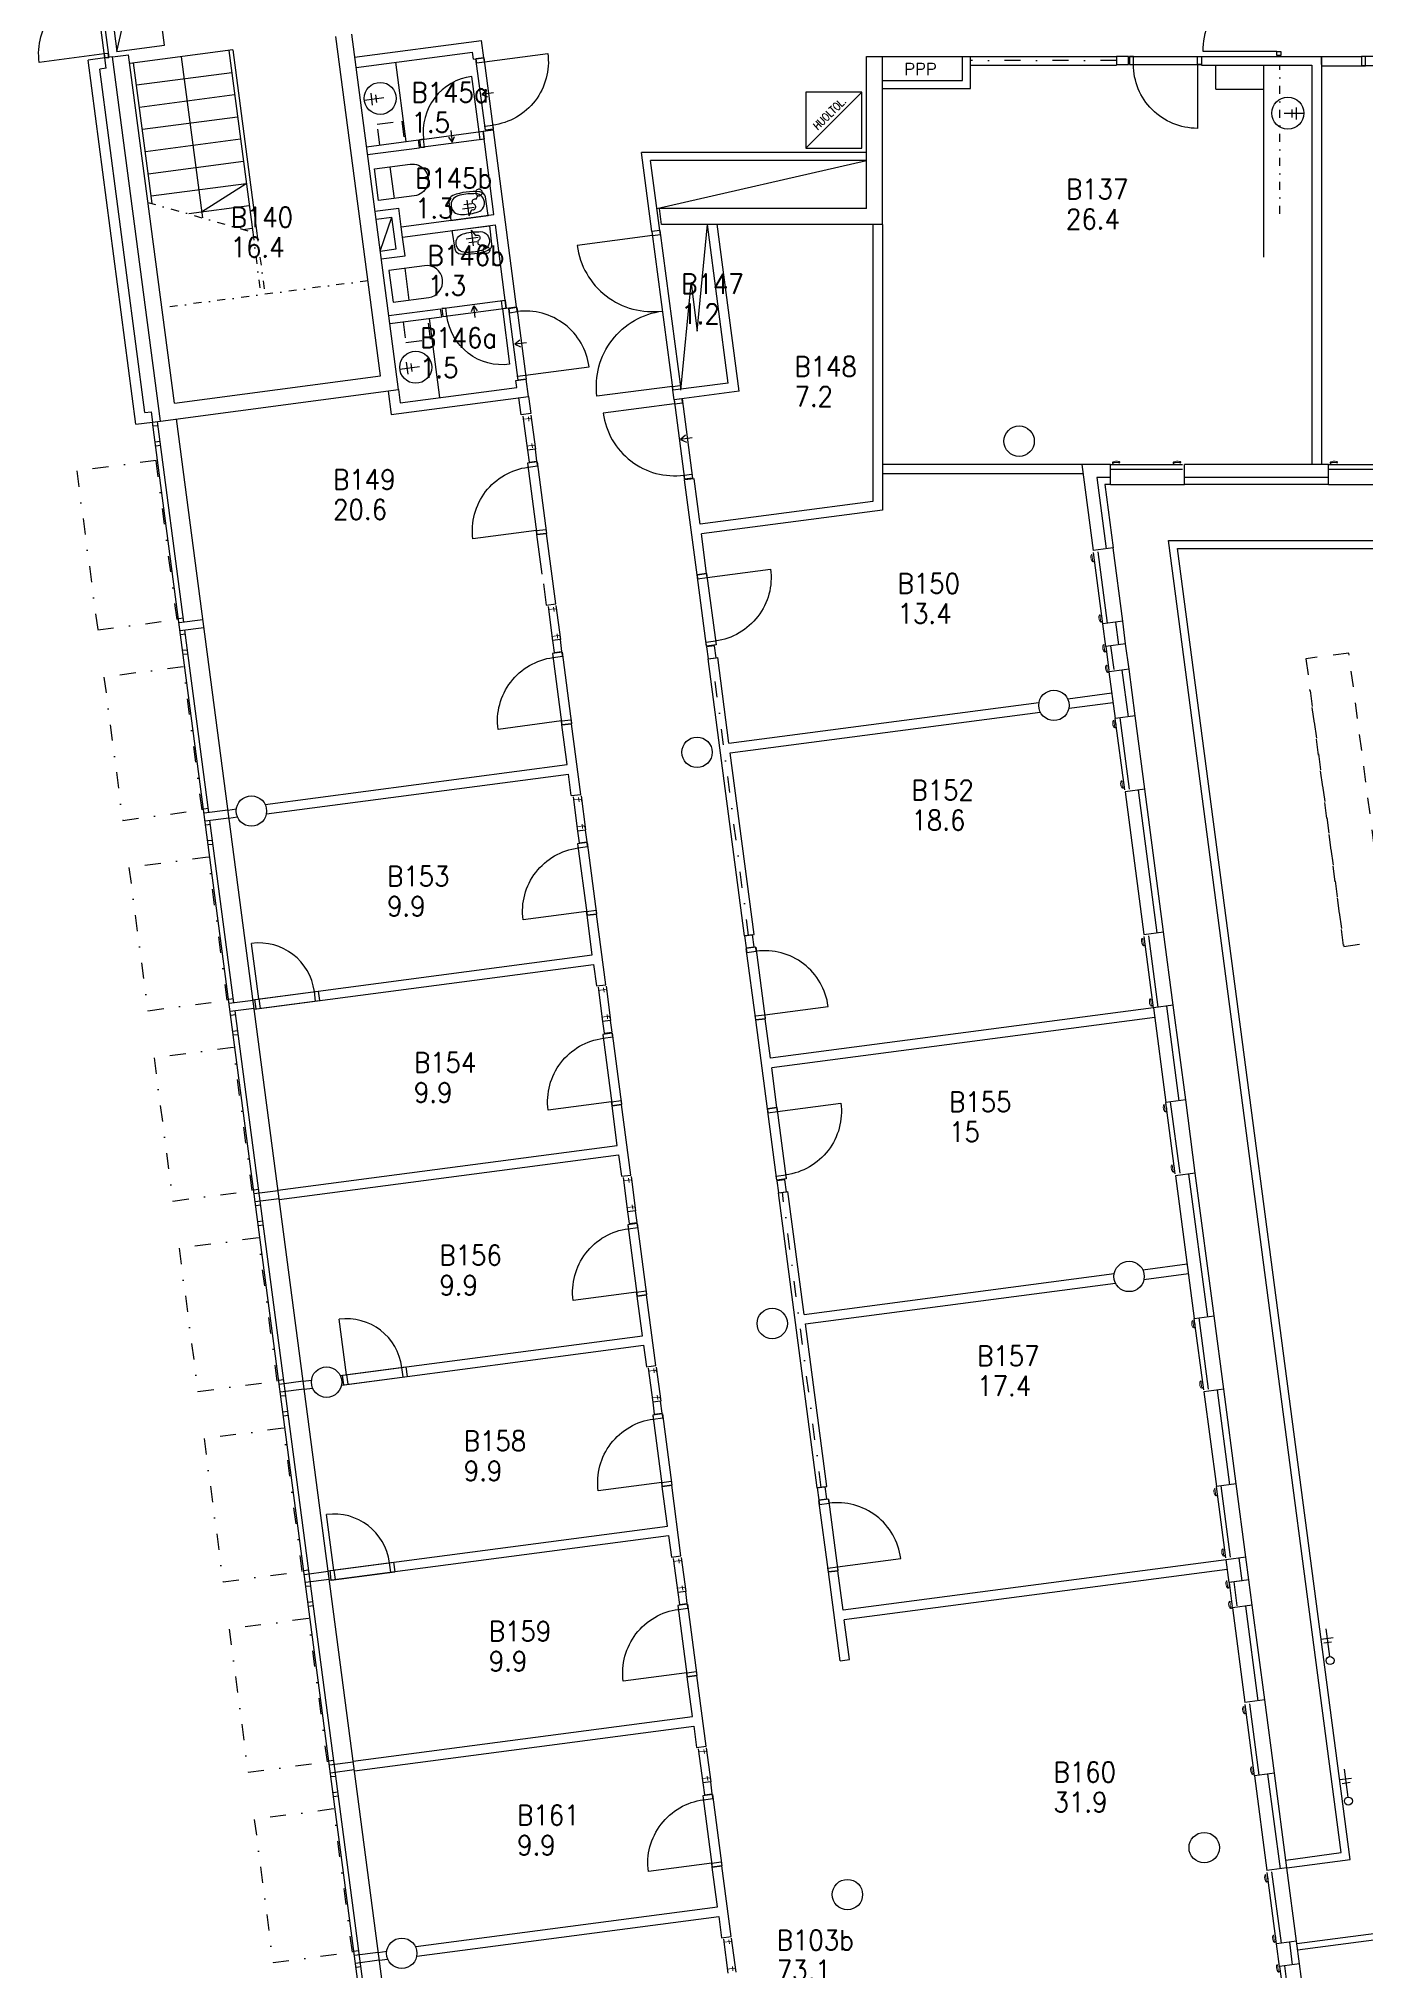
# Model space of a CAD drawing. Extents: x 8540 to 123584, y 9876 to 72527.
# Drawn here: x 10054 to 26642, y 34207 to 58351 of the extents above; entities that cross this region are included whole.
import ezdxf
from ezdxf.enums import TextEntityAlignment as Align

# ---------------------------------------------------------------- set-up
doc = ezdxf.new("R2010")
doc.units = 0
doc.header["$LTSCALE"] = 100
doc.header["$MEASUREMENT"] = 0
for name, pattern in [('KP', [4, 2, -2]), ('PKL', [3, 1, -1, 0, -1]), ('PKP', [6, 2, -2, 0, -2])]:
    doc.linetypes.add(name, pattern=pattern)
for name, color, linetype in [('ART1100T0', 7, 'CONTINUOUS'), ('ART1100T3', 7, 'CONTINUOUS'), ('ART1100TB', 7, 'CONTINUOUS'), ('M00402', 7, 'CONTINUOUS'), ('M06001', 7, 'CONTINUOUS'), ('M06037', 8, 'CONTINUOUS'), ('M06041', 8, 'CONTINUOUS'), ('M06051', 3, 'CONTINUOUS'), ('M06080', 253, 'CONTINUOUS'), ('M06081', 8, 'CONTINUOUS')]:
    doc.layers.add(name, color=color, linetype=linetype)
doc.styles.add('S', font='ROMANS.shx', dxfattribs={"width": 0.8})
doc.styles.get("Standard").update_dxf_attribs({"font": 'simplex.shx'})

# ---------------------------------------------------------------- blocks, each defined once
blk = doc.blocks.new('AIOA_SAVE1')
at = {"layer": 'M06081'}
for p, q in [((0, 0), (200, 0)), ((100, 75), (100, -75)), ((150, 50), (150, -50))]:
    blk.add_line(p, q, dxfattribs=at)
blk = doc.blocks.new('AIOA_SAVS1')
at = {"layer": 'M06081'}
blk.add_lwpolyline([(0, 0), (75, -43, 1), (136, -78, -1), (198, -113), (238, -137, 1.000186), (310, -178, 1.000186), (238, -137)], format="xyb", dxfattribs=at)
blk.add_blockref('AIOA_SAVE1', (0, 0), dxfattribs=at)
blk = doc.blocks.new('AIOA_PA11151S')
at = {"layer": 'M06081'}
for points in [[(0, -235), (233.504465, -230.487788, 0.350048), (305.602562, -170.874783, 0.111918), (306.134213, 170.656116, 0.350852), (233.992412, 230.479271), (0, 235)], [(58.106337, 107.884253, 0.074902), (57.037671, -92.42681, 0.996701), (292.962329, -92.42681, 0.074902), (291.893663, 107.884253, 0.873578)]]:
    blk.add_lwpolyline(points, format="xyb", close=True, dxfattribs=at)
blk.add_blockref('AIOA_SAVS1', (25, 0), dxfattribs=at)
blk = doc.blocks.new('ALLAS')
at = {"layer": 'M06080'}
for p, q in [((-200, 3), (47, 3)), ((-110, 78), (-110, -72)), ((-54, 53), (-54, -47))]:
    blk.add_line(p, q, dxfattribs=at)
blk.add_circle((0, 0), 200, dxfattribs=at)
blk = doc.blocks.new('AIOA_SAWC1')
at = {"layer": 'M06081'}
blk.add_line((250, -200), (250, 200), dxfattribs=at)
blk.add_lwpolyline([(50, 200), (500, 200, -1), (500, -200), (50, -200)], format="xyb", close=True, dxfattribs=at)
blk = doc.blocks.new('AIOA_IKK-C')
at = {"layer": 'M06041', "linetype": 'ByBlock'}
for p, q in [((0, 0), (1000, 0)), ((0, -100), (1000, -100))]:
    blk.add_line(p, q, dxfattribs=at)
at = {"layer": 'M06037', "width": 0.9, "flags": 8}
for p in [(50, 0), (950, 0)]:
    blk.add_attdef('SARANA', text='', height=50, dxfattribs=at).set_placement(p, align=Align.MIDDLE)
at = {"layer": 'M06037', "width": 0.9}
for tag, p, flags in [('IKKKDI', (50, -700), 8), ('IKKNRO', (50, -850), 8), ('IKKYLE', (50, -1000), 9)]:
    blk.add_attdef(tag, p, '', height=125, dxfattribs=dict(at, flags=flags))
at = {"layer": 'M06041', "flags": 8}
blk.add_attdef('E', (0, 0), '', height=100, dxfattribs=at)
blk.add_attdef('E', text='', height=100, dxfattribs=at).set_placement((500, 0), align=Align.CENTER)
blk.add_attdef('E', text='', height=100, dxfattribs=at).set_placement((1000, 0), align=Align.RIGHT)
blk = doc.blocks.new('AIOA_IKK-B')
at = {"layer": 'M06041', "linetype": 'ByBlock'}
for p, q in [((0, 100), (1000, 100)), ((0, 0), (1000, 0))]:
    blk.add_line(p, q, dxfattribs=at)
at = {"layer": 'M06037', "width": 0.9}
for tag, p, flags in [('IKKYLE', (50, 875), 9), ('IKKNRO', (50, 725), 8), ('IKKKDI', (50, 575), 8)]:
    blk.add_attdef(tag, p, '', height=125, dxfattribs=dict(at, flags=flags))
at = {"layer": 'M06037', "width": 0.9, "flags": 8}
for p in [(50, 0), (950, 0)]:
    blk.add_attdef('SARANA', text='', height=50, dxfattribs=at).set_placement(p, align=Align.MIDDLE)
at = {"layer": 'M06041', "flags": 8}
blk.add_attdef('F', (0, 0), '', height=100, dxfattribs=at)
blk.add_attdef('F', text='', height=100, dxfattribs=at).set_placement((500, 0), align=Align.CENTER)
blk.add_attdef('F', text='', height=100, dxfattribs=at).set_placement((1000, 0), align=Align.RIGHT)
blk = doc.blocks.new('LAPA')
at = {"layer": 'M06080'}
for p, q in [((-199, -23), (46, 9)), ((-120, 63), (-100, -85)), ((-61, 46), (-48, -53))]:
    blk.add_line(p, q, dxfattribs=at)
blk.add_circle((0, 0), 200, dxfattribs=at)
blk = doc.blocks.new('AIOA_SASU1')
at = {"layer": 'M06081'}
for p, q in [((0, 0), (350, 0)), ((125, 75), (125, -75)), ((175, 50), (175, -50))]:
    blk.add_line(p, q, dxfattribs=at)
blk.add_circle((400, 0), 50, dxfattribs=at)
blk = doc.blocks.new('AIOA_HUONE')
at = {"layer": 'ART1100T0', "width": 0.9}
blk.add_attdef('HNENUM', (56, 73), '', height=250, dxfattribs=at)
at = {"layer": 'ART1100T3', "width": 0.9}
blk.add_attdef('HNEALA', (56, -302), '', height=250, dxfattribs=at)

msp = doc.modelspace()

# ---------------------------------------------------------------- linework, layer by layer
at = {"layer": 'M00402'}
msp.add_line((20603, 58130), (21603, 58130), dxfattribs=at)
msp.add_lwpolyline([(18084, 53959), (18211, 55292), (18289, 54697), (18416, 56030)], dxfattribs=at)
at = {"layer": 'M06001'}
for p, q in [((14328, 54136), (13770, 58380)), ((14553, 53964), (13968, 58406)), ((14005, 58121), (15592, 58330)), ((15620, 58112), (15592, 58330)), ((10880, 58110), (10672, 58083)), ((11271, 53532), (10672, 58083)), ((10897, 57981), (10818, 57971)), ((11383, 53678), (10818, 57971)), ((10979, 58123), (10880, 58110)), ((10897, 57981), (10880, 58110)), ((10979, 58123), (11178, 58149)), ((11578, 53572), (10979, 58123)), ((11751, 53797), (11178, 58149)), ((14022, 57992), (15480, 58184)), ((15492, 58095), (15480, 58184)), ((15492, 58095), (15620, 58112)), ((20403, 58130), (20603, 58130)), ((20403, 56230), (20403, 58130)), ((20603, 56030), (20603, 58130)), ((21603, 57830), (21603, 58130)), ((21603, 58130), (23532, 58130)), ((21703, 57730), (21703, 58130)), ((21703, 58020), (23532, 58020)), ((23532, 58130), (23532, 58020)), ((24592, 58130), (26592, 58130)), ((24592, 58130), (24592, 58020)), ((24592, 58020), (25972, 58020)), ((25972, 58020), (25972, 53030)), ((26092, 58130), (26092, 53030)), ((26092, 58010), (26592, 58010)), ((26592, 58130), (26592, 58010)), ((20603, 57830), (21603, 57830)), ((20603, 57730), (21703, 57730)), ((14153, 57001), (14802, 57086)), ((14166, 56902), (14815, 56987)), ((14815, 56987), (14802, 57086)), ((15610, 57193), (15739, 57210)), ((15747, 56152), (15610, 57193)), ((16030, 54999), (15739, 57210)), ((20403, 56930), (17592, 56930)), ((17722, 55939), (17592, 56930)), ((20403, 56830), (17706, 56830)), ((17821, 55952), (17706, 56830)), ((14259, 56193), (14557, 56232)), ((14272, 56094), (14471, 56120)), ((14523, 55723), (14471, 56120)), ((14587, 55999), (15747, 56152)), ((14604, 55870), (15764, 56023)), ((15901, 54982), (15764, 56023)), ((17841, 56030), (17815, 56230)), ((20403, 56230), (17815, 56230)), ((20603, 56030), (17841, 56030)), ((18677, 54047), (18416, 56030)), ((18812, 53944), (18537, 56033)), ((20483, 56030), (20483, 52565)), ((20603, 56030), (20603, 52459)), ((17821, 55952), (17722, 55939)), ((14325, 55697), (14523, 55723)), ((14338, 55598), (14635, 55637)), ((14431, 54889), (15080, 54975)), ((14444, 54790), (15093, 54875)), ((15093, 54875), (15080, 54975)), ((15901, 54982), (16030, 54999)), ((11751, 53797), (14328, 54136)), ((16020, 54080), (16149, 54097)), ((16178, 53878), (16149, 54097)), ((11578, 53572), (14553, 53964)), ((14424, 53947), (14463, 53653)), ((14463, 53653), (16178, 53878)), ((14553, 53964), (14574, 53798)), ((14574, 53798), (16032, 53990)), ((16032, 53990), (16020, 54080)), ((16087, 53650), (16059, 53863)), ((16178, 53878), (16206, 53665)), ((18677, 54047), (17983, 53956)), ((17999, 53837), (17983, 53956)), ((18812, 53944), (17999, 53837)), ((11383, 53678), (11462, 53688)), ((11462, 53688), (11479, 53559)), ((16206, 53665), (16087, 53650)), ((11271, 53532), (11479, 53559)), ((11479, 53559), (11578, 53572)), ((23098, 53030), (20603, 53030)), ((23113, 52910), (20603, 52910)), ((23456, 53030), (23098, 53030)), ((23098, 53030), (23239, 51954)), ((23456, 52780), (23456, 53030)), ((24381, 52780), (24381, 53030)), ((26179, 53030), (24381, 53030)), ((26179, 52780), (26179, 53030)), ((18250, 52851), (18131, 52835)), ((18287, 51650), (18131, 52835)), ((18325, 52281), (18250, 52851)), ((23456, 52865), (23286, 52865)), ((23286, 52865), (23403, 51976)), ((23456, 52780), (23383, 52780)), ((23383, 52780), (23487, 51987)), ((26179, 52865), (24381, 52865)), ((26179, 52780), (24381, 52780)), ((20483, 52565), (18325, 52281)), ((20603, 52459), (18340, 52162)), ((16284, 52153), (16403, 52168)), ((16349, 51657), (16284, 52153)), ((16519, 51286), (16403, 52168)), ((18406, 51666), (18340, 52162)), ((23487, 51987), (23239, 51954)), ((16365, 51538), (16400, 51270)), ((18287, 51650), (18406, 51666)), ((16400, 51270), (16519, 51286)), ((23608, 51070), (23360, 51037)), ((23397, 50754), (23360, 51037)), ((23561, 50776), (23524, 51059)), ((23645, 50787), (23608, 51070)), ((23645, 50787), (23397, 50754)), ((18425, 50599), (18544, 50615)), ((18881, 47138), (18425, 50599)), ((18685, 49544), (18544, 50615)), ((23687, 50470), (23439, 50437)), ((23764, 49887), (23687, 50470)), ((23516, 49854), (23439, 50437)), ((23679, 49876), (23603, 50459)), ((18685, 49544), (22558, 50054)), ((22922, 50101), (23474, 50174)), ((22937, 49982), (23489, 50055)), ((16597, 49773), (16716, 49789)), ((16662, 49277), (16597, 49773)), ((16832, 48906), (16716, 49789)), ((18701, 49425), (22574, 49935)), ((23764, 49887), (23516, 49854)), ((12888, 48781), (16662, 49277)), ((19000, 47153), (18701, 49425)), ((12904, 48662), (16678, 49158)), ((16713, 48891), (16678, 49158)), ((16713, 48891), (16832, 48906)), ((23884, 48970), (23637, 48937)), ((23637, 48937), (23871, 47154)), ((23800, 48959), (24035, 47176)), ((24119, 47187), (23884, 48970)), ((12420, 48709), (12526, 48723)), ((12433, 48610), (12539, 48624)), ((16910, 47394), (17029, 47409)), ((16976, 46898), (16910, 47394)), ((17146, 46527), (17029, 47409)), ((18881, 47138), (19000, 47153)), ((23871, 47154), (24119, 47187)), ((12732, 46339), (16976, 46898)), ((12748, 46220), (16991, 46779)), ((16991, 46779), (17027, 46511)), ((17027, 46511), (17146, 46527)), ((23992, 46237), (19203, 45607)), ((24008, 46118), (19219, 45488)), ((24240, 46270), (23992, 46237)), ((23992, 46237), (24148, 45054)), ((24156, 46259), (24311, 45076)), ((24396, 45087), (24240, 46270)), ((19019, 46087), (19138, 46102)), ((19165, 44976), (19019, 46087)), ((19203, 45607), (19138, 46102)), ((19284, 44992), (19219, 45488)), ((17224, 45014), (17343, 45030)), ((17289, 44518), (17224, 45014)), ((17459, 44147), (17343, 45030)), ((19165, 44976), (19284, 44992)), ((24396, 45087), (24148, 45054)), ((13046, 43960), (17289, 44518)), ((13061, 43841), (17305, 44399)), ((17305, 44399), (17340, 44132)), ((17340, 44132), (17459, 44147)), ((24516, 44170), (24268, 44137)), ((24268, 44137), (24503, 42354)), ((24432, 44159), (24667, 42376)), ((24751, 42387), (24516, 44170)), ((19304, 43925), (19423, 43941)), ((19789, 40238), (19304, 43925)), ((19625, 42405), (19423, 43941)), ((23859, 42963), (24413, 43036)), ((19625, 42405), (23501, 42916)), ((19640, 42286), (23517, 42797)), ((23874, 42844), (24429, 42917)), ((17537, 42635), (17656, 42650)), ((17602, 42139), (17537, 42635)), ((17772, 41768), (17656, 42650)), ((19908, 40253), (19640, 42286)), ((24503, 42354), (24751, 42387)), ((13828, 41642), (17602, 42139)), ((13844, 41523), (17618, 42020)), ((17618, 42020), (17653, 41752)), ((13360, 41570), (13466, 41584)), ((17653, 41752), (17772, 41768)), ((13373, 41471), (13479, 41485)), ((24872, 41470), (24624, 41437)), ((24624, 41437), (24780, 40254)), ((24788, 41459), (24943, 40276)), ((25027, 40287), (24872, 41470)), ((17850, 40255), (17969, 40271)), ((17916, 39760), (17850, 40255)), ((18085, 39389), (17969, 40271)), ((19789, 40238), (19908, 40253)), ((25027, 40287), (24780, 40254)), ((13672, 39201), (17916, 39760)), ((13688, 39082), (17931, 39641)), ((17931, 39641), (17966, 39373)), ((17966, 39373), (18085, 39389)), ((25148, 39370), (24900, 39337)), ((25101, 39076), (25064, 39359)), ((25185, 39087), (25148, 39370)), ((19928, 39187), (20046, 39202)), ((20074, 38076), (19928, 39187)), ((20112, 38707), (20046, 39202)), ((24900, 39337), (20112, 38707)), ((24916, 39218), (20127, 38588)), ((24938, 39054), (24900, 39337)), ((25185, 39087), (24938, 39054)), ((25101, 39076), (24938, 39054)), ((25227, 38770), (24979, 38737)), ((24979, 38737), (25135, 37554)), ((25143, 38759), (25299, 37576)), ((25383, 37587), (25227, 38770)), ((20193, 38092), (20127, 38588)), ((20074, 38076), (20193, 38092)), ((18164, 37876), (18282, 37891)), ((18229, 37380), (18164, 37876)), ((18399, 37009), (18282, 37891)), ((25383, 37587), (25135, 37554)), ((13985, 36821), (18229, 37380)), ((14001, 36702), (18244, 37261)), ((18244, 37261), (18280, 36993)), ((18280, 36993), (18399, 37009)), ((25504, 36670), (25256, 36637)), ((25256, 36637), (25412, 35454)), ((25419, 36659), (25575, 35476)), ((25659, 35487), (25504, 36670)), ((18477, 35496), (18596, 35512)), ((18542, 35001), (18477, 35496)), ((18712, 34630), (18596, 35512)), ((25659, 35487), (25412, 35454)), ((14768, 34504), (18542, 35001)), ((14784, 34385), (18558, 34882)), ((18558, 34882), (18593, 34614)), ((18593, 34614), (18712, 34630)), ((25780, 34570), (25532, 34537)), ((25570, 34254), (25532, 34537)), ((25733, 34276), (25696, 34559)), ((25817, 34287), (25780, 34570)), ((14300, 34432), (14406, 34446)), ((14313, 34333), (14419, 34347)), ((25817, 34287), (25570, 34254))]:
    msp.add_line(p, q, dxfattribs=at)
msp.add_lwpolyline([(14635, 55637), (14604, 55870), (14587, 55999), (14557, 56232)], dxfattribs=at)
for centre in [(22313, 53320), (22748, 50018), (18286, 49431), (12714, 48697), (23688, 42880), (19226, 42292), (13654, 41559), (24627, 35741), (20166, 35154), (14594, 34420)]:
    msp.add_circle(centre, 190, dxfattribs=at)
at = {"layer": 'M06037'}
for p, q in [((11031, 58190), (11413, 59885)), ((12481, 58210), (11192, 58040)), ((12431, 58203), (12730, 55933)), ((12481, 58210), (12782, 55918)), ((11473, 56290), (11241, 58047)), ((11836, 58125), (12101, 56112)), ((12468, 57926), (11278, 57769)), ((12504, 57648), (11315, 57492)), ((19645, 56983), (20345, 57683)), ((12541, 57371), (11351, 57214)), ((12577, 57093), (11388, 56936)), ((12614, 56815), (11424, 56659)), ((17785, 56230), (20403, 56830)), ((12650, 56538), (11461, 56381)), ((12650, 56538), (12092, 56182)), ((12687, 56260), (11930, 56160)), ((14325, 55697), (14471, 56120)), ((12609, 55967), (12724, 55983))]:
    msp.add_line(p, q, dxfattribs=at)
at = {"layer": 'M06037', "linetype": 'PKL'}
for p, q in [((11420, 56305), (12782, 55918)), ((12730, 55933), (12833, 55150)), ((12782, 55918), (12883, 55156)), ((14172, 55326), (11594, 54987))]:
    msp.add_line(p, q, dxfattribs=at)
at = {"layer": 'M06037'}
for points in [[(11031, 58190), (11626, 58269), (11413, 59885), (10821, 59807)], [(19645, 56983), (20345, 56983), (20345, 57683), (19645, 57683)]]:
    msp.add_lwpolyline(points, close=True, dxfattribs=at)
at = {"layer": 'M06041', "linetype": 'PKP'}
for p, q in [((23532, 58080), (21703, 58080)), ((26092, 58030), (26092, 58130)), ((18930, 47144), (18475, 50606)), ((19839, 40244), (19353, 43932))]:
    msp.add_line(p, q, dxfattribs=at)
at = {"layer": 'M06041'}
for p, q in [((14837, 28058), (11479, 53559)), ((11486, 53510), (11545, 53518)), ((11869, 51057), (11539, 53567)), ((15174, 27789), (11777, 53599)), ((11512, 53312), (11571, 53319)), ((11518, 53262), (11578, 53270)), ((23456, 52780), (24381, 52780)), ((26179, 52780), (27105, 52780)), ((23608, 51070), (23487, 51987)), ((11863, 51107), (11803, 51099)), ((12107, 51088), (11810, 51049)), ((12120, 50989), (11823, 50950)), ((12182, 48678), (11882, 50958)), ((11889, 50908), (11829, 50900)), ((11915, 50710), (11855, 50702)), ((23687, 50470), (23645, 50787)), ((11921, 50660), (11862, 50653)), ((23884, 48970), (23764, 49887)), ((12176, 48727), (12116, 48719)), ((12420, 48709), (12123, 48670)), ((12433, 48610), (12136, 48571)), ((12496, 46298), (12195, 48578)), ((12202, 48529), (12143, 48521)), ((12228, 48330), (12169, 48323)), ((12235, 48281), (12175, 48273)), ((24240, 46270), (24119, 47187)), ((12489, 46348), (12430, 46340)), ((12734, 46329), (12436, 46290)), ((12747, 46230), (12449, 46191)), ((12515, 46149), (12456, 46141)), ((14896, 28065), (12509, 46199)), ((12541, 45951), (12482, 45943)), ((12548, 45901), (12488, 45894)), ((24516, 44170), (24396, 45087)), ((12802, 43968), (12743, 43960)), ((13047, 43950), (12749, 43911)), ((13060, 43851), (12763, 43812)), ((12829, 43770), (12769, 43762)), ((12855, 43572), (12795, 43564)), ((12861, 43522), (12802, 43514)), ((24872, 41470), (24751, 42387)), ((13116, 41589), (13056, 41581)), ((13360, 41570), (13063, 41531)), ((13373, 41471), (13076, 41432)), ((13142, 41390), (13082, 41383)), ((13168, 41192), (13108, 41184)), ((13174, 41143), (13115, 41135)), ((25148, 39370), (25027, 40287)), ((13429, 39209), (13369, 39201)), ((13673, 39191), (13376, 39152)), ((13686, 39092), (13389, 39053)), ((13455, 39011), (13396, 39003)), ((25227, 38770), (25185, 39087)), ((13481, 38813), (13422, 38805)), ((13488, 38763), (13428, 38755)), ((25504, 36670), (25383, 37587)), ((13742, 36830), (13683, 36822)), ((13987, 36811), (13689, 36772)), ((14000, 36712), (13702, 36673)), ((13768, 36631), (13709, 36624)), ((13794, 36433), (13735, 36425)), ((13801, 36384), (13741, 36376)), ((25784, 34541), (35133, 35772)), ((25794, 34462), (35223, 35703)), ((25780, 34570), (25659, 35487)), ((14055, 34450), (13996, 34442)), ((14300, 34432), (14003, 34393)), ((14313, 34333), (14016, 34294)), ((25859, 33970), (25817, 34287)), ((14082, 34252), (14022, 34244))]:
    msp.add_line(p, q, dxfattribs=at)
at = {"layer": 'M06041', "linetype": 'PKP'}
for points in [[(11522, 53079), (10531, 52948), (10793, 50961), (11784, 51091)], [(11862, 50501), (10870, 50371), (11106, 48581), (12097, 48712)], [(12175, 48122), (11183, 47991), (11419, 46202), (12411, 46332)], [(12488, 45742), (11497, 45612), (11732, 43822), (12724, 43953)], [(12801, 43363), (11810, 43232), (12046, 41443), (13037, 41573)], [(13115, 40983), (12123, 40853), (12359, 39063), (13350, 39194)], [(13428, 38604), (12437, 38473), (12672, 36684), (13664, 36814)], [(13741, 36224), (12750, 36094), (12985, 34304), (13977, 34435)]]:
    msp.add_lwpolyline(points, close=True, dxfattribs=at)
at = {"layer": 'M06051', "linetype": 'ByBlock'}
for p, q in [((10880, 58110), (10653, 59835)), ((10703, 59842), (10930, 58117)), ((25533, 58140), (25533, 58190)), ((25533, 58190), (25583, 58190)), ((25583, 58190), (25583, 58140)), ((10923, 58166), (10874, 58160)), ((10874, 58160), (10880, 58110)), ((10880, 58110), (10930, 58117)), ((10930, 58117), (10923, 58166)), ((15639, 57207), (15521, 58099)), ((15620, 58112), (15738, 57220)), ((23692, 58130), (24592, 58130)), ((23692, 58030), (24592, 58030)), ((25583, 58140), (25533, 58140)), ((25583, 58140), (25533, 58140)), ((27492, 58130), (26592, 58130)), ((26642, 58130), (26592, 58130)), ((26592, 58130), (26592, 58010)), ((27492, 58010), (26592, 58010)), ((26592, 58010), (26642, 58010)), ((26642, 58010), (26642, 58130)), ((14817, 57088), (15610, 57193)), ((15623, 57094), (14830, 56989)), ((17722, 55939), (17983, 53956)), ((17821, 55952), (18082, 53969)), ((15095, 54977), (15888, 55081)), ((15108, 54877), (15901, 54982)), ((16050, 54083), (15932, 54976)), ((16032, 54989), (16149, 54097)), ((18098, 53850), (18228, 52858)), ((17999, 53837), (18129, 52845)), ((16285, 53061), (16166, 53045)), ((16166, 53045), (16284, 52153)), ((16166, 53045), (16173, 52995)), ((16173, 52995), (16292, 53011)), ((16285, 53061), (16403, 52168)), ((16292, 53011), (16285, 53061)), ((16277, 52202), (16396, 52218)), ((16284, 52153), (16277, 52202)), ((16403, 52168), (16284, 52153)), ((16396, 52218), (16403, 52168)), ((18406, 51666), (18287, 51650)), ((18404, 50758), (18287, 51650)), ((18287, 51650), (18293, 51601)), ((18293, 51601), (18412, 51616)), ((18406, 51666), (18523, 50774)), ((18412, 51616), (18406, 51666)), ((18398, 50807), (18517, 50823)), ((18404, 50758), (18398, 50807)), ((18523, 50774), (18404, 50758)), ((18517, 50823), (18523, 50774)), ((16599, 50681), (16480, 50665)), ((16480, 50665), (16597, 49773)), ((16480, 50665), (16486, 50616)), ((16486, 50616), (16605, 50632)), ((16599, 50681), (16716, 49789)), ((16605, 50632), (16599, 50681)), ((16591, 49823), (16710, 49838)), ((16597, 49773), (16591, 49823)), ((16716, 49789), (16597, 49773)), ((16710, 49838), (16716, 49789)), ((16912, 48302), (16793, 48286)), ((16912, 48302), (17029, 47409)), ((16918, 48252), (16912, 48302)), ((16793, 48286), (16910, 47394)), ((16793, 48286), (16800, 48236)), ((16800, 48236), (16918, 48252)), ((16904, 47443), (17023, 47459)), ((16910, 47394), (16904, 47443)), ((17029, 47409), (16910, 47394)), ((17023, 47459), (17029, 47409)), ((19021, 46995), (18902, 46979)), ((19019, 46087), (18902, 46979)), ((18902, 46979), (18908, 46929)), ((18908, 46929), (19027, 46945)), ((19021, 46995), (19138, 46102)), ((19027, 46945), (19021, 46995)), ((19013, 46136), (19132, 46152)), ((19019, 46087), (19013, 46136)), ((19132, 46152), (19138, 46102)), ((17225, 45922), (17106, 45906)), ((17106, 45906), (17224, 45014)), ((17106, 45906), (17113, 45857)), ((17225, 45922), (17343, 45030)), ((17232, 45873), (17225, 45922)), ((19138, 46102), (19019, 46087)), ((17113, 45857), (17232, 45873)), ((17217, 45064), (17336, 45079)), ((17224, 45014), (17217, 45064)), ((17343, 45030), (17224, 45014)), ((17336, 45079), (17343, 45030)), ((19284, 44992), (19165, 44976)), ((19283, 44084), (19165, 44976)), ((19165, 44976), (19172, 44927)), ((19172, 44927), (19291, 44942)), ((19284, 44992), (19402, 44100)), ((19291, 44942), (19284, 44992)), ((19276, 44133), (19395, 44149)), ((19283, 44084), (19276, 44133)), ((19402, 44100), (19283, 44084)), ((19395, 44149), (19402, 44100)), ((17538, 43543), (17420, 43527)), ((17420, 43527), (17537, 42635)), ((17420, 43527), (17426, 43477)), ((17426, 43477), (17545, 43493)), ((17538, 43543), (17656, 42650)), ((17545, 43493), (17538, 43543)), ((17530, 42684), (17649, 42700)), ((17537, 42635), (17530, 42684)), ((17656, 42650), (17537, 42635)), ((17649, 42700), (17656, 42650)), ((17852, 41163), (17733, 41148)), ((17733, 41148), (17850, 40255)), ((17733, 41148), (17739, 41098)), ((17739, 41098), (17858, 41114)), ((17852, 41163), (17969, 40271)), ((17858, 41114), (17852, 41163)), ((17844, 40305), (17963, 40320)), ((17850, 40255), (17844, 40305)), ((17969, 40271), (17850, 40255)), ((17963, 40320), (17969, 40271)), ((19929, 40095), (19810, 40079)), ((19929, 40095), (20046, 39202)), ((19936, 40045), (19929, 40095)), ((19928, 39187), (19810, 40079)), ((19810, 40079), (19817, 40029)), ((19817, 40029), (19936, 40045)), ((19921, 39236), (20040, 39252)), ((19928, 39187), (19921, 39236)), ((20046, 39202), (19928, 39187)), ((20040, 39252), (20046, 39202)), ((18165, 38784), (18046, 38768)), ((18046, 38768), (18164, 37876)), ((18046, 38768), (18053, 38719)), ((18053, 38719), (18172, 38734)), ((18165, 38784), (18282, 37891)), ((18172, 38734), (18165, 38784)), ((18157, 37925), (18276, 37941)), ((18164, 37876), (18157, 37925)), ((18276, 37941), (18282, 37891)), ((18282, 37891), (18164, 37876)), ((18478, 36404), (18359, 36389)), ((18359, 36389), (18477, 35496)), ((18359, 36389), (18366, 36339)), ((18366, 36339), (18485, 36355)), ((18478, 36404), (18596, 35512)), ((18485, 36355), (18478, 36404)), ((18470, 35546), (18589, 35562)), ((18477, 35496), (18470, 35546)), ((18596, 35512), (18477, 35496)), ((18589, 35562), (18596, 35512))]:
    msp.add_line(p, q, dxfattribs=at)
at = {"layer": 'M06051'}
for p, q in [((23682, 58130), (23532, 58130)), ((23532, 58130), (23532, 58030)), ((23532, 58030), (23682, 58030)), ((23682, 58030), (23682, 58130)), ((15658, 57704), (15596, 57655)), ((15741, 57674), (15596, 57655)), ((15596, 57655), (15668, 57623)), ((15180, 57120), (15225, 57057)), ((15206, 57202), (15225, 57057)), ((15225, 57057), (15252, 57129)), ((15467, 54941), (15494, 55013)), ((15513, 54868), (15494, 55013)), ((15494, 55013), (15538, 54950)), ((16069, 54581), (16007, 54532)), ((16152, 54551), (16007, 54532)), ((16007, 54532), (16079, 54500)), ((18141, 53397), (18080, 53343)), ((18225, 53362), (18080, 53343)), ((16265, 53219), (16165, 53206)), ((16165, 53206), (16185, 53057)), ((16284, 53070), (16265, 53219)), ((18080, 53343), (18153, 53307)), ((16185, 53057), (16284, 53070)), ((16578, 50840), (16479, 50827)), ((16479, 50827), (16498, 50678)), ((16597, 50691), (16578, 50840)), ((18505, 50761), (18405, 50748)), ((18405, 50748), (18425, 50599)), ((18524, 50612), (18505, 50761)), ((16498, 50678), (16597, 50691)), ((18425, 50599), (18524, 50612)), ((18524, 50612), (18524, 50612)), ((16891, 48460), (16792, 48447)), ((16792, 48447), (16812, 48298)), ((16812, 48298), (16911, 48312)), ((16911, 48312), (16891, 48460)), ((18980, 47151), (18881, 47138)), ((18881, 47138), (18900, 46989)), ((18999, 47002), (18980, 47151)), ((12807, 46349), (12715, 47043)), ((18900, 46989), (18999, 47002)), ((18999, 47002), (18999, 47002)), ((13550, 46447), (13566, 46328)), ((12807, 46349), (12822, 46230)), ((17204, 46081), (17105, 46068)), ((17105, 46068), (17125, 45919)), ((17125, 45919), (17224, 45932)), ((17224, 45932), (17204, 46081)), ((19383, 44087), (19284, 44074)), ((19284, 44074), (19304, 43925)), ((19403, 43938), (19383, 44087)), ((19304, 43925), (19403, 43938)), ((19403, 43938), (19403, 43938)), ((17518, 43701), (17418, 43688)), ((17418, 43688), (17438, 43540)), ((17438, 43540), (17537, 43553)), ((17537, 43553), (17518, 43701)), ((13902, 41652), (13811, 42346)), ((13902, 41652), (13918, 41533)), ((14646, 41750), (14662, 41631)), ((17831, 41322), (17732, 41309)), ((17732, 41309), (17751, 41160)), ((17850, 41173), (17831, 41322)), ((17751, 41160), (17850, 41173)), ((19888, 40251), (19789, 40238)), ((19789, 40238), (19809, 40089)), ((19809, 40089), (19908, 40102)), ((19908, 40102), (19888, 40251)), ((13746, 39211), (13655, 39905)), ((13746, 39211), (13762, 39092)), ((14490, 39309), (14506, 39190)), ((18144, 38942), (18045, 38929)), ((18045, 38929), (18065, 38781)), ((18164, 38794), (18144, 38942)), ((18065, 38781), (18164, 38794)), ((18457, 36563), (18358, 36550)), ((18358, 36550), (18378, 36401)), ((18477, 36414), (18457, 36563)), ((18378, 36401), (18477, 36414))]:
    msp.add_line(p, q, dxfattribs=at)
at = {"layer": 'M06051', "linetype": 'ByBlock'}
for points in [[(10874, 58160), (10061, 58053, -0.414214), (10767, 58973, -0.671351)], [(25533, 58190), (24613, 58190, -0.414214), (25533, 59110, -0.671351)], [(15627, 58062), (16420, 58167, -0.414214), (15731, 57269, -0.671351)], [(24542, 58030), (24542, 57230, -0.414214), (23742, 58030, -0.671351)], [(15561, 57186), (15469, 57880, 0.414214), (14867, 57095, 0.671351)], [(17729, 55889), (16787, 55765, 0.414214), (17853, 54947, 0.671351)], [(15852, 54975), (15943, 54281, -0.414214), (15158, 54884, -0.671351)], [(16143, 54146), (16936, 54251, 0.414214), (16038, 54939, 0.671351)], [(17977, 54005), (17035, 53881, -0.414214), (17853, 54947, -0.671351)], [(18005, 53787), (17113, 53670, 0.414214), (18123, 52895, 0.671351)], [(16277, 52202), (15484, 52098, -0.414214), (16173, 52995, -0.671351)], [(18412, 51616), (19205, 51721, -0.414214), (18517, 50823, -0.671351)], [(16591, 49823), (15798, 49718, -0.414214), (16486, 50616, -0.671351)], [(16904, 47443), (16111, 47339, -0.414214), (16800, 48236, -0.671351)], [(19132, 46152), (19925, 46256, 0.414214), (19027, 46945, 0.671351)], [(17217, 45064), (16424, 44959, -0.414214), (17113, 45857, -0.671351)], [(19291, 44942), (20084, 45047, -0.414214), (19395, 44149, -0.671351)], [(17530, 42684), (16737, 42580, -0.414214), (17426, 43477, -0.671351)], [(17844, 40305), (17051, 40200, -0.414214), (17739, 41098, -0.671351)], [(20040, 39252), (20833, 39356, 0.414214), (19936, 40045, 0.671351)], [(18157, 37925), (17364, 37821, -0.414214), (18053, 38719, -0.671351)], [(18470, 35546), (17677, 35441, -0.414214), (18366, 36339, -0.671351)]]:
    msp.add_lwpolyline(points, format="xyb", dxfattribs=at)
for points in [[(15521, 58099), (15528, 58049), (15627, 58062), (15620, 58112)], [(23692, 58030), (23742, 58030), (23742, 58130), (23692, 58130)], [(24592, 58030), (24542, 58030), (24542, 58130), (24592, 58130)], [(15639, 57207), (15632, 57256), (15731, 57269), (15738, 57220)], [(14830, 56989), (14880, 56996), (14867, 57095), (14817, 57088)], [(15623, 57094), (15574, 57087), (15561, 57186), (15610, 57193)], [(17722, 55939), (17729, 55889), (17828, 55902), (17821, 55952)], [(15901, 54982), (15852, 54975), (15839, 55074), (15888, 55081)], [(15108, 54877), (15158, 54884), (15145, 54983), (15095, 54977)], [(15932, 54976), (15939, 54926), (16038, 54939), (16032, 54989)], [(16050, 54083), (16043, 54133), (16143, 54146), (16149, 54097)], [(17983, 53956), (17977, 54005), (18076, 54018), (18082, 53969)], [(17999, 53837), (18005, 53787), (18104, 53800), (18098, 53850)], [(18129, 52845), (18123, 52895), (18222, 52908), (18228, 52858)]]:
    msp.add_lwpolyline(points, close=True, dxfattribs=at)
at = {"layer": 'M06051', "flags": 128}
for points in [[(12757, 46343), (13550, 46447)], [(13516, 46321), (13501, 46440)], [(12773, 46224), (12757, 46343)], [(12773, 46224), (13566, 46328)], [(13853, 41645), (14646, 41750)], [(13868, 41526), (13853, 41645)], [(13868, 41526), (14662, 41631)], [(14612, 41624), (14596, 41743)], [(13697, 39204), (14490, 39309)], [(13712, 39085), (13697, 39204)], [(13712, 39085), (14506, 39190)], [(14456, 39183), (14440, 39302)]]:
    msp.add_lwpolyline(points, dxfattribs=at)
at = {"layer": 'M06051'}
for centre in [(12807, 46349), (13902, 41652), (13746, 39211)]:
    msp.add_arc(centre, 700, 7.5, 97.5, dxfattribs=at)
at = {"layer": 'M06080'}
for p, q in [((14649, 57066), (14518, 58058)), ((24772, 57720), (24772, 58020)), ((25372, 55620), (25372, 58020)), ((24772, 57720), (25372, 57720)), ((15070, 53864), (14940, 54855)), ((14569, 54221), (14814, 54254)), ((14648, 54307), (14668, 54159)), ((14707, 54290), (14720, 54191))]:
    msp.add_line(p, q, dxfattribs=at)
at = {"layer": 'M06080', "linetype": 'KP'}
msp.add_line((26370, 47018), (25949, 50218), dxfattribs=at)
at = {"layer": 'M06080', "linetype": 'PKL'}
msp.add_lwpolyline([(25572, 56160), (25572, 58020)], dxfattribs=at)
at = {"layer": 'M06080', "linetype": 'PKP'}
for points in [[(14321, 57023), (14287, 57281), (14595, 57321), (14629, 57063)], [(14612, 54812), (14646, 54554), (14954, 54595), (14920, 54853)]]:
    msp.add_lwpolyline(points, dxfattribs=at)
at = {"layer": 'M06080'}
for points in [[(25646, 35586), (26340, 35678), (24181, 52080), (50286, 52080), (50286, 52780)], [(25659, 35487), (26453, 35591), (24295, 51980), (50386, 51980), (50386, 52780)]]:
    msp.add_lwpolyline(points, dxfattribs=at)
at = {"layer": 'M06080', "linetype": 'KP'}
msp.add_lwpolyline([(26909, 47076), (26436, 50671), (25899, 50600), (26372, 47005)], close=True, dxfattribs=at)
at = {"layer": 'M06080'}
msp.add_circle((14768, 54244), 200, dxfattribs=at)

# ---------------------------------------------------------------- block references
at = {"layer": 'ART1100TB'}
for p, values in [((14659, 57481), {'HNENUM': 'B145a', 'HNEALA': '1.5'}), ((14704, 56408), {'HNENUM': 'B145b', 'HNEALA': '1.3'}), ((22842, 56274), {'HNENUM': 'B137', 'HNEALA': '26.4'}), ((12398, 55921), {'HNENUM': 'B140', 'HNEALA': '16.4'}), ((14860, 55443), {'HNENUM': 'B146b', 'HNEALA': '1.3'}), ((18032, 55088), {'HNENUM': 'B147', 'HNEALA': '1.2'}), ((14765, 54415), {'HNENUM': 'B146a', 'HNEALA': '1.5'}), ((19447, 54055), {'HNENUM': 'B148', 'HNEALA': '7.2'}), ((13679, 52642), {'HNENUM': 'B149', 'HNEALA': '20.6'}), ((20737, 51344), {'HNENUM': 'B150', 'HNEALA': '13.4'}), ((20910, 48760), {'HNENUM': 'B152', 'HNEALA': '18.6'}), ((14354, 47685), {'HNENUM': 'B153', 'HNEALA': '9.9'}), ((14690, 45357), {'HNENUM': 'B154', 'HNEALA': '9.9'}), ((21381, 44864), {'HNENUM': 'B155', 'HNEALA': '15'}), ((15008, 42947), {'HNENUM': 'B156', 'HNEALA': '9.9'}), ((21732, 41688), {'HNENUM': 'B157', 'HNEALA': '17.4'}), ((15313, 40627), {'HNENUM': 'B158', 'HNEALA': '9.9'}), ((15626, 38248), {'HNENUM': 'B159', 'HNEALA': '9.9'}), ((22687, 36488), {'HNENUM': 'B160', 'HNEALA': '31.9'}), ((15980, 35949), {'HNENUM': 'B161', 'HNEALA': '9.9'}), ((19226, 34387), {'HNENUM': 'B103b', 'HNEALA': '73.1'})]:
    msp.add_blockref('AIOA_HUONE', p, dxfattribs=at).add_auto_attribs(values)
at = {"layer": 'M06041'}
ref = msp.add_blockref('AIOA_IKK-B', (16109, 53632), dxfattribs=dict(at, xscale=0.43, zscale=0.43, rotation=277.5))
ref.add_attrib('F', 'f', dxfattribs={"height": 100, "rotation": 277.5, "width": 1.8, "flags": 2}).set_placement((16165, 53206), align=Align.RIGHT)
ref.add_attrib('F', 'f', (16109, 53632), dxfattribs={"height": 100, "rotation": 277.5, "width": 1.8, "flags": 2})
ref.add_attrib('F', 'f', dxfattribs={"height": 0.18, "rotation": 277.5, "width": 2.7, "flags": 2}).set_placement((16165, 53206), align=Align.CENTER)
ref = msp.add_blockref('AIOA_IKK-C', (23456, 53030), dxfattribs=dict(at, xscale=0.9, yscale=0.6, zscale=0.9))
ref.add_attrib('E', 'e', dxfattribs={"height": 60, "width": 3, "flags": 2}).set_placement((24356, 53030), align=Align.RIGHT)
ref.add_attrib('E', 'e', (23456, 53030), dxfattribs={"height": 60, "width": 3, "flags": 2})
ref.add_attrib('E', 'e', dxfattribs={"height": 0.18, "width": 4.5, "flags": 2}).set_placement((24356, 53030), align=Align.CENTER)
ref = msp.add_blockref('AIOA_IKK-C', (26179, 53030), dxfattribs=dict(at, xscale=0.9, yscale=0.6, zscale=0.9))
ref.add_attrib('E', 'e', dxfattribs={"height": 60, "width": 3, "flags": 2}).set_placement((27079, 53030), align=Align.RIGHT)
ref.add_attrib('E', 'e', (26179, 53030), dxfattribs={"height": 60, "width": 3, "flags": 2})
ref.add_attrib('E', 'e', dxfattribs={"height": 0.18, "width": 4.5, "flags": 2}).set_placement((27079, 53030), align=Align.CENTER)
ref = msp.add_blockref('AIOA_IKK-C', (23360, 51037), dxfattribs=dict(at, xscale=0.9, yscale=0.6, zscale=0.9, rotation=97.50000000000001))
ref.add_attrib('E', 'e', dxfattribs={"height": 60, "rotation": 97.5, "width": 3, "flags": 2}).set_placement((23243, 51929), align=Align.RIGHT)
ref.add_attrib('E', 'e', (23360, 51037), dxfattribs={"height": 60, "rotation": 97.5, "width": 3, "flags": 2})
ref.add_attrib('E', 'e', dxfattribs={"height": 0.18, "rotation": 97.5, "width": 4.5, "flags": 2}).set_placement((23243, 51929), align=Align.CENTER)
ref = msp.add_blockref('AIOA_IKK-B', (16423, 51253), dxfattribs=dict(at, xscale=0.43, zscale=0.43, rotation=277.5))
ref.add_attrib('F', 'f', dxfattribs={"height": 100, "rotation": 277.5, "width": 1.8, "flags": 2}).set_placement((16479, 50827), align=Align.RIGHT)
ref.add_attrib('F', 'f', (16423, 51253), dxfattribs={"height": 100, "rotation": 277.5, "width": 1.8, "flags": 2})
ref.add_attrib('F', 'f', dxfattribs={"height": 0.18, "rotation": 277.5, "width": 2.7, "flags": 2}).set_placement((16479, 50827), align=Align.CENTER)
ref = msp.add_blockref('AIOA_IKK-C', (23397, 50754), dxfattribs=dict(at, xscale=-0.3, yscale=0.6, zscale=0.3, rotation=97.50000000000001))
ref.add_attrib('E', 'e', dxfattribs={"height": 60, "rotation": 97.5, "width": 3, "flags": 2}).set_placement((23425, 50546), align=Align.RIGHT)
ref.add_attrib('E', 'e', (23409, 50665), dxfattribs={"height": 60, "rotation": 97.5, "width": 3, "flags": 2})
ref.add_attrib('E', 'e', dxfattribs={"height": 0.18, "rotation": 97.5, "width": 4.5, "flags": 2}).set_placement((23436, 50457), align=Align.CENTER)
ref = msp.add_blockref('AIOA_IKK-C', (23633, 48962), dxfattribs=dict(at, xscale=0.9, yscale=0.6, zscale=0.9, rotation=97.50000000000001))
ref.add_attrib('E', 'e', dxfattribs={"height": 60, "rotation": 97.5, "width": 3, "flags": 2}).set_placement((23516, 49854), align=Align.RIGHT)
ref.add_attrib('E', 'e', (23633, 48962), dxfattribs={"height": 60, "rotation": 97.5, "width": 3, "flags": 2})
ref.add_attrib('E', 'e', dxfattribs={"height": 0.18, "rotation": 97.5, "width": 4.5, "flags": 2}).set_placement((23516, 49854), align=Align.CENTER)
ref = msp.add_blockref('AIOA_IKK-B', (16736, 48874), dxfattribs=dict(at, xscale=0.43, zscale=0.43, rotation=277.5))
ref.add_attrib('F', 'f', dxfattribs={"height": 100, "rotation": 277.5, "width": 1.8, "flags": 2}).set_placement((16792, 48447), align=Align.RIGHT)
ref.add_attrib('F', 'f', (16736, 48874), dxfattribs={"height": 100, "rotation": 277.5, "width": 1.8, "flags": 2})
ref.add_attrib('F', 'f', dxfattribs={"height": 0.18, "rotation": 277.5, "width": 2.7, "flags": 2}).set_placement((16792, 48447), align=Align.CENTER)
ref = msp.add_blockref('AIOA_IKK-C', (23992, 46237), dxfattribs=dict(at, xscale=0.9, yscale=0.6, zscale=0.9, rotation=97.50000000000001))
ref.add_attrib('E', 'e', dxfattribs={"height": 60, "rotation": 97.5, "width": 3, "flags": 2}).set_placement((23875, 47129), align=Align.RIGHT)
ref.add_attrib('E', 'e', (23992, 46237), dxfattribs={"height": 60, "rotation": 97.5, "width": 3, "flags": 2})
ref.add_attrib('E', 'e', dxfattribs={"height": 0.18, "rotation": 97.5, "width": 4.5, "flags": 2}).set_placement((23875, 47129), align=Align.CENTER)
ref = msp.add_blockref('AIOA_IKK-B', (17049, 46494), dxfattribs=dict(at, xscale=0.43, zscale=0.43, rotation=277.5))
ref.add_attrib('F', 'f', dxfattribs={"height": 100, "rotation": 277.5, "width": 1.8, "flags": 2}).set_placement((17105, 46068), align=Align.RIGHT)
ref.add_attrib('F', 'f', (17049, 46494), dxfattribs={"height": 100, "rotation": 277.5, "width": 1.8, "flags": 2})
ref.add_attrib('F', 'f', dxfattribs={"height": 0.18, "rotation": 277.5, "width": 2.7, "flags": 2}).set_placement((17105, 46068), align=Align.CENTER)
ref = msp.add_blockref('AIOA_IKK-C', (24265, 44162), dxfattribs=dict(at, xscale=0.9, yscale=0.6, zscale=0.9, rotation=97.50000000000001))
ref.add_attrib('E', 'e', dxfattribs={"height": 60, "rotation": 97.5, "width": 3, "flags": 2}).set_placement((24148, 45054), align=Align.RIGHT)
ref.add_attrib('E', 'e', (24265, 44162), dxfattribs={"height": 60, "rotation": 97.5, "width": 3, "flags": 2})
ref.add_attrib('E', 'e', dxfattribs={"height": 0.18, "rotation": 97.5, "width": 4.5, "flags": 2}).set_placement((24148, 45054), align=Align.CENTER)
ref = msp.add_blockref('AIOA_IKK-B', (17362, 44115), dxfattribs=dict(at, xscale=0.43, zscale=0.43, rotation=277.5))
ref.add_attrib('F', 'f', dxfattribs={"height": 100, "rotation": 277.5, "width": 1.8, "flags": 2}).set_placement((17418, 43688), align=Align.RIGHT)
ref.add_attrib('F', 'f', (17362, 44115), dxfattribs={"height": 100, "rotation": 277.5, "width": 1.8, "flags": 2})
ref.add_attrib('F', 'f', dxfattribs={"height": 0.18, "rotation": 277.5, "width": 2.7, "flags": 2}).set_placement((17418, 43688), align=Align.CENTER)
ref = msp.add_blockref('AIOA_IKK-C', (24621, 41462), dxfattribs=dict(at, xscale=0.9, yscale=0.6, zscale=0.9, rotation=97.50000000000001))
ref.add_attrib('E', 'e', dxfattribs={"height": 60, "rotation": 97.5, "width": 3, "flags": 2}).set_placement((24503, 42354), align=Align.RIGHT)
ref.add_attrib('E', 'e', (24621, 41462), dxfattribs={"height": 60, "rotation": 97.5, "width": 3, "flags": 2})
ref.add_attrib('E', 'e', dxfattribs={"height": 0.18, "rotation": 97.5, "width": 4.5, "flags": 2}).set_placement((24503, 42354), align=Align.CENTER)
ref = msp.add_blockref('AIOA_IKK-B', (17676, 41735), dxfattribs=dict(at, xscale=0.43, zscale=0.43, rotation=277.5))
ref.add_attrib('F', 'f', dxfattribs={"height": 100, "rotation": 277.5, "width": 1.8, "flags": 2}).set_placement((17732, 41309), align=Align.RIGHT)
ref.add_attrib('F', 'f', (17676, 41735), dxfattribs={"height": 100, "rotation": 277.5, "width": 1.8, "flags": 2})
ref.add_attrib('F', 'f', dxfattribs={"height": 0.18, "rotation": 277.5, "width": 2.7, "flags": 2}).set_placement((17732, 41309), align=Align.CENTER)
ref = msp.add_blockref('AIOA_IKK-C', (24897, 39362), dxfattribs=dict(at, xscale=0.9, yscale=0.6, zscale=0.9, rotation=97.50000000000001))
ref.add_attrib('E', 'e', dxfattribs={"height": 60, "rotation": 97.5, "width": 3, "flags": 2}).set_placement((24780, 40254), align=Align.RIGHT)
ref.add_attrib('E', 'e', (24897, 39362), dxfattribs={"height": 60, "rotation": 97.5, "width": 3, "flags": 2})
ref.add_attrib('E', 'e', dxfattribs={"height": 0.18, "rotation": 97.5, "width": 4.5, "flags": 2}).set_placement((24780, 40254), align=Align.CENTER)
ref = msp.add_blockref('AIOA_IKK-B', (17989, 39356), dxfattribs=dict(at, xscale=0.43, zscale=0.43, rotation=277.5))
ref.add_attrib('F', 'f', dxfattribs={"height": 100, "rotation": 277.5, "width": 1.8, "flags": 2}).set_placement((18045, 38929), align=Align.RIGHT)
ref.add_attrib('F', 'f', (17989, 39356), dxfattribs={"height": 100, "rotation": 277.5, "width": 1.8, "flags": 2})
ref.add_attrib('F', 'f', dxfattribs={"height": 0.18, "rotation": 277.5, "width": 2.7, "flags": 2}).set_placement((18045, 38929), align=Align.CENTER)
ref = msp.add_blockref('AIOA_IKK-C', (24938, 39054), dxfattribs=dict(at, xscale=-0.3, yscale=0.6, zscale=0.3, rotation=97.50000000000001))
ref.add_attrib('E', 'e', dxfattribs={"height": 60, "rotation": 97.5, "width": 3, "flags": 2}).set_placement((24965, 38846), align=Align.RIGHT)
ref.add_attrib('E', 'e', (24949, 38965), dxfattribs={"height": 60, "rotation": 97.5, "width": 3, "flags": 2})
ref.add_attrib('E', 'e', dxfattribs={"height": 0.18, "rotation": 97.5, "width": 4.5, "flags": 2}).set_placement((24977, 38757), align=Align.CENTER)
ref = msp.add_blockref('AIOA_IKK-C', (25256, 36637), dxfattribs=dict(at, xscale=0.9, yscale=0.6, zscale=0.9, rotation=97.50000000000001))
ref.add_attrib('E', 'e', dxfattribs={"height": 60, "rotation": 97.5, "width": 3, "flags": 2}).set_placement((25138, 37529), align=Align.RIGHT)
ref.add_attrib('E', 'e', (25256, 36637), dxfattribs={"height": 60, "rotation": 97.5, "width": 3, "flags": 2})
ref.add_attrib('E', 'e', dxfattribs={"height": 0.18, "rotation": 97.5, "width": 4.5, "flags": 2}).set_placement((25138, 37529), align=Align.CENTER)
ref = msp.add_blockref('AIOA_IKK-B', (18302, 36976), dxfattribs=dict(at, xscale=0.43, zscale=0.43, rotation=277.5))
ref.add_attrib('F', 'f', dxfattribs={"height": 100, "rotation": 277.5, "width": 1.8, "flags": 2}).set_placement((18358, 36550), align=Align.RIGHT)
ref.add_attrib('F', 'f', (18302, 36976), dxfattribs={"height": 100, "rotation": 277.5, "width": 1.8, "flags": 2})
ref.add_attrib('F', 'f', dxfattribs={"height": 0.18, "rotation": 277.5, "width": 2.7, "flags": 2}).set_placement((18358, 36550), align=Align.CENTER)
ref = msp.add_blockref('AIOA_IKK-C', (25532, 34537), dxfattribs=dict(at, xscale=0.9, yscale=0.6, zscale=0.9, rotation=97.50000000000001))
ref.add_attrib('E', 'e', dxfattribs={"height": 60, "rotation": 97.5, "width": 3, "flags": 2}).set_placement((25415, 35429), align=Align.RIGHT)
ref.add_attrib('E', 'e', (25532, 34537), dxfattribs={"height": 60, "rotation": 97.5, "width": 3, "flags": 2})
ref.add_attrib('E', 'e', dxfattribs={"height": 0.18, "rotation": 97.5, "width": 4.5, "flags": 2}).set_placement((25415, 35429), align=Align.CENTER)
ref = msp.add_blockref('AIOA_IKK-B', (18615, 34597), dxfattribs=dict(at, xscale=0.43, zscale=0.43, rotation=277.5))
ref.add_attrib('F', 'f', dxfattribs={"height": 100, "rotation": 277.5, "width": 1.8, "flags": 2}).set_placement((18672, 34170), align=Align.RIGHT)
ref.add_attrib('F', 'f', (18615, 34597), dxfattribs={"height": 100, "rotation": 277.5, "width": 1.8, "flags": 2})
ref.add_attrib('F', 'f', dxfattribs={"height": 0.18, "rotation": 277.5, "width": 2.7, "flags": 2}).set_placement((18672, 34170), align=Align.CENTER)
ref = msp.add_blockref('AIOA_IKK-C', (25570, 34254), dxfattribs=dict(at, xscale=-0.3, yscale=0.6, zscale=0.3, rotation=97.50000000000001))
ref.add_attrib('E', 'e', dxfattribs={"height": 60, "rotation": 97.5, "width": 3, "flags": 2}).set_placement((25597, 34046), align=Align.RIGHT)
ref.add_attrib('E', 'e', (25581, 34165), dxfattribs={"height": 60, "rotation": 97.5, "width": 3, "flags": 2})
ref.add_attrib('E', 'e', dxfattribs={"height": 0.18, "rotation": 97.5, "width": 4.5, "flags": 2}).set_placement((25609, 33957), align=Align.CENTER)
at = {"layer": 'M06080'}
for name, p, rotation in [('ALLAS', (14325, 57605), 7.499999999999999), ('LAPA', (25672, 57420), 172.5000000001853)]:
    msp.add_blockref(name, p, dxfattribs=dict(at, rotation=rotation))
at = {"layer": 'M06081'}
for name, p, rotation in [('AIOA_SAWC1', (14229, 56519), 7.499999999322355), ('AIOA_PA11151S', (15442, 56111), 97.50000000051443), ('AIOA_SASU1', (26148, 38476), 277.5), ('AIOA_SASU1', (26378, 36720), 277.5)]:
    msp.add_blockref(name, p, dxfattribs=dict(at, rotation=rotation))
at = {"layer": 'M06081', "xscale": -1}
for name, p, rotation in [('AIOA_PA11151S', (15459, 55983), 97.50000000000001), ('AIOA_SAWC1', (14409, 55250), 187.5000000011921)]:
    msp.add_blockref(name, p, dxfattribs=dict(at, rotation=rotation))

# ---------------------------------------------------------------- texts
at = {"layer": 'M00402', "style": 'S'}
msp.add_text('PPP', height=150, dxfattribs=at).set_placement((20876, 57896))
at = {"layer": 'M06037', "style": 'S', "width": 0.8}
msp.add_text('HUOLTOL.', height=100, rotation=44.4726, dxfattribs=at).set_placement((19796, 57204))

doc.saveas('drawing.dxf')
